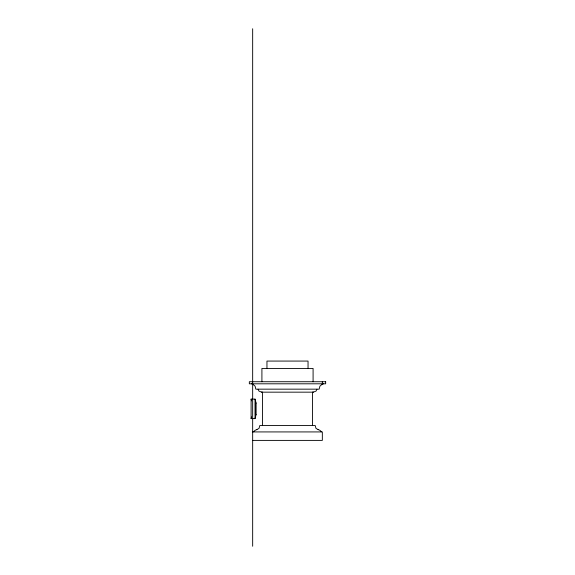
<?xml version="1.0" encoding="UTF-8"?>
<svg xmlns="http://www.w3.org/2000/svg" width="575" height="575" viewBox="0 0 575 575"><rect width="100%" height="100%" fill="white"/><g stroke="black" fill="none" stroke-linecap="round" stroke-linejoin="round"><path stroke-width="0.86" d="M261.912 381.728L261.912 368.431L313.088 368.431L313.088 381.728M316.94 389.239L316.006 391.122L313.497 392.078A22.447 15.87 90 0 1 312.735 392.164L262.265 392.164A22.447 15.87 -90 0 1 261.503 392.078L258.994 391.122L258.06 389.239M251.103 418.614L251.103 399.107L255.034 399.107L256.112 403.075L256.112 414.64L255.034 418.614L251.103 418.614L251.57 416.875M256.953 429.597L259.045 428.317L259.799 425.514L315.201 425.514L315.955 428.317L318.047 429.597M256.896 429.618L256.177 429.863A7.166 5.067 -90 0 0 253.64 431.811M256.112 403.075L255.401 403.075L255.401 414.64L256.112 414.64M252.662 431.926L322.338 431.926L322.338 440.4L252.662 440.4M318.104 429.618L318.881 429.884A7.166 5.067 90 0 1 321.36 431.811M251.103 399.107L251.57 400.847M322.338 381.728L322.338 384.15A8.151 8.151 0 0 1 322.776 383.971L323.236 383.805A15.345 10.853 90 0 0 322.223 384.201L319.887 386.199L319.161 389.16L255.839 389.16L255.084 386.156L252.777 384.201A15.345 10.853 90 0 0 251.764 383.805L252.224 383.971A8.151 8.151 0 0 1 252.662 384.15M312.477 392.186L312.477 425.514M308.042 368.431L308.042 361.071L266.958 361.071L266.958 368.431M262.523 392.186L262.523 425.514M255.034 399.107L255.034 418.614M252.662 28.75L252.662 546.25M262.265 392.164A22.447 15.87 90 0 1 261.503 392.078M313.497 392.078A22.447 15.87 -90 0 1 312.735 392.164M325.666 381.728L249.334 381.728L249.334 383.805L325.666 383.805L325.666 381.728"/></g></svg>
